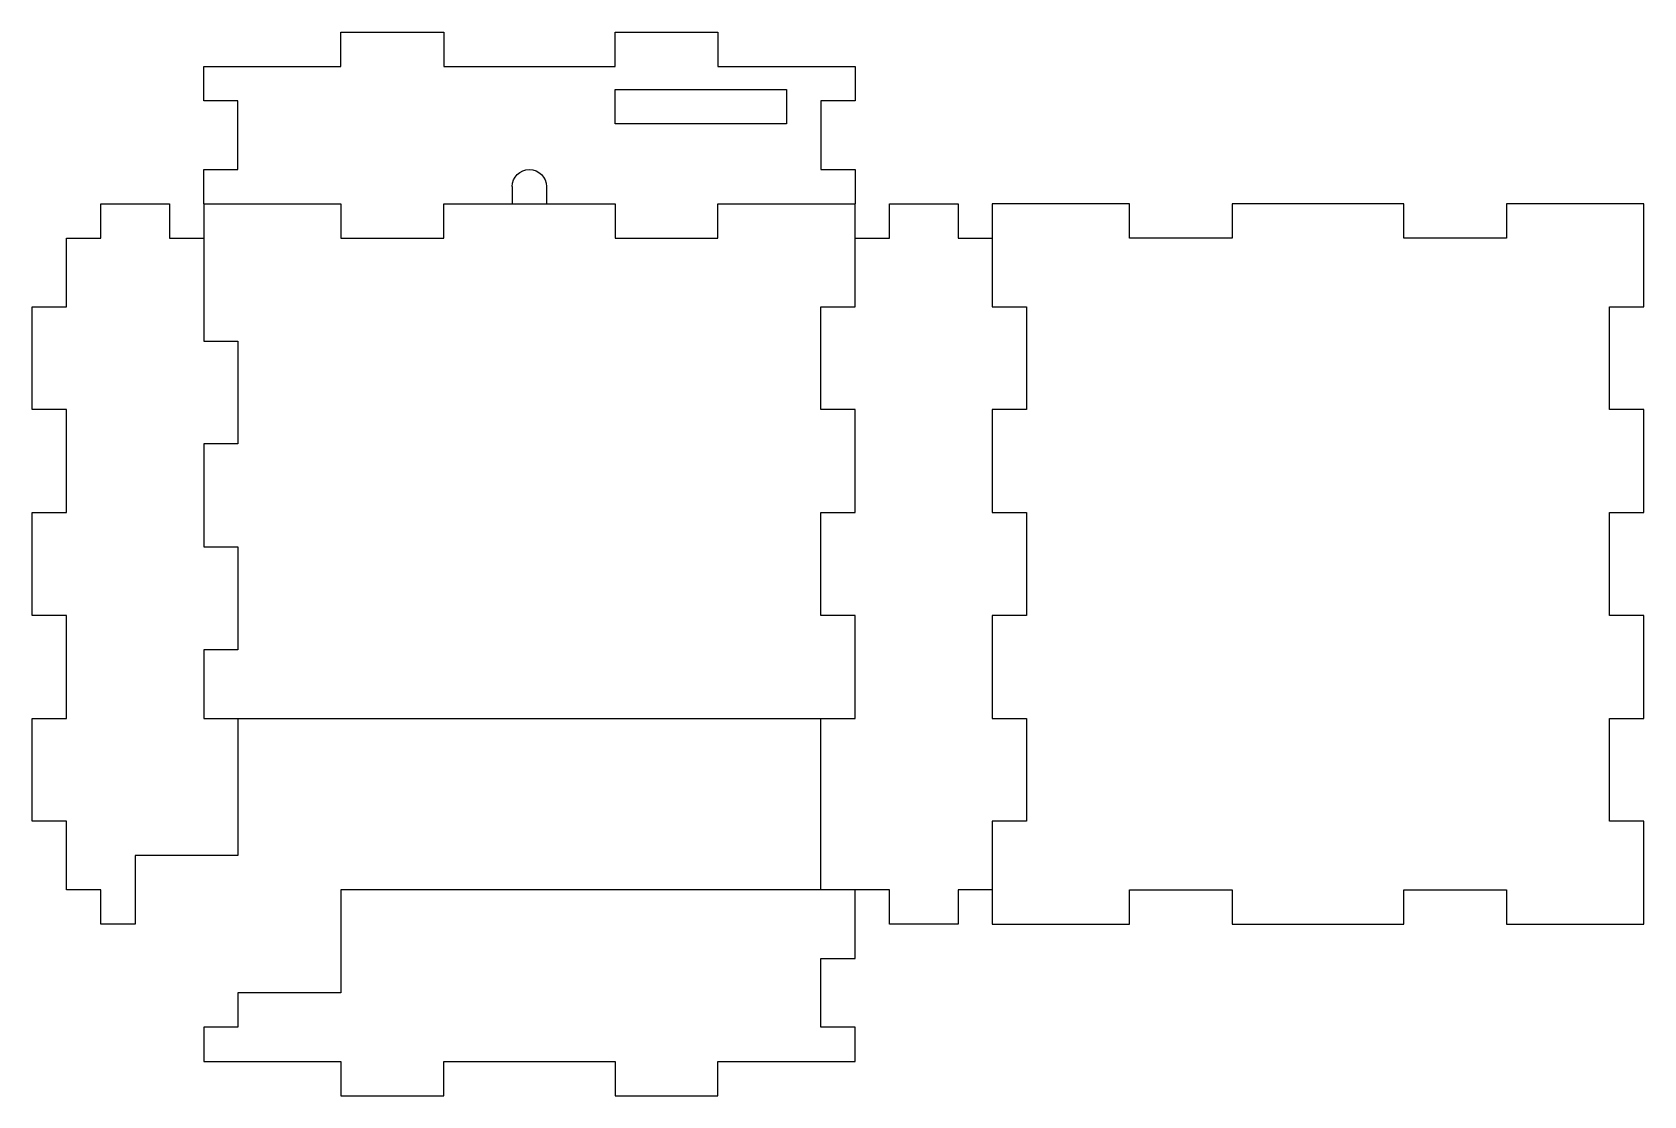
# Model space of a CAD drawing. Extents: x 43 to 442, y 43 to 306.
import ezdxf

# ---------------------------------------------------------------- set-up
doc = ezdxf.new("R2010")
doc.units = 0
doc.layers.add('Layer_1', color=7, linetype='CONTINUOUS')
doc.layers.add('outline', color=7, linetype='CONTINUOUS')

msp = doc.modelspace()

# ---------------------------------------------------------------- linework, layer by layer
at = {"layer": 'Layer_1', "color": 1}
msp.add_lwpolyline([(187.086608, 291.968524), (229.606292, 291.968524), (229.606292, 283.464587), (187.086608, 283.464587), (187.086608, 291.968524)], dxfattribs=at)
at = {"layer": 'Layer_1', "color": 7}
for points in [[(93.543304, 136.063012), (246.614176, 136.063012), (246.614176, 153.070884), (246.614176, 161.57482), (238.11024, 161.57482), (238.11024, 187.086636), (246.614176, 187.086636), (246.614176, 212.598444), (238.11024, 212.598444), (238.11024, 238.110252), (246.614176, 238.110252), (246.614176, 263.622068), (246.614176, 263.622068)], [(246.614176, 255.118132), (255.118112, 255.118132), (255.118112, 263.622068), (272.125984, 263.622068), (272.125984, 255.118132), (280.62992, 255.118132), (280.62992, 238.110252), (289.133856, 238.110252), (289.133856, 212.598444), (280.62992, 212.598444), (280.62992, 187.086636), (289.133856, 187.086636), (289.133856, 161.57482), (280.62992, 161.57482), (280.62992, 136.063012), (289.133856, 136.063012), (289.133856, 110.551196), (280.62992, 110.551196), (280.62992, 93.543324), (272.125984, 93.543324), (272.125984, 85.039388), (255.118112, 85.039388), (255.118112, 93.543324), (238.11024, 93.543324), (238.11024, 136.063012)], [(238.11024, 51.023636), (238.11024, 51.023636), (246.614176, 51.023636), (246.614176, 59.52758), (238.11024, 59.52758), (238.11024, 76.535452), (246.614176, 76.535452), (246.614176, 93.543324), (119.05512, 93.543324), (119.05512, 68.031516), (93.543304, 68.031516), (93.543304, 59.52758), (85.039368, 59.52758), (85.039368, 51.023636), (93.543304, 51.023636), (119.05512, 51.023636), (119.05512, 42.5197), (136.062992, 42.5197), (144.566928, 42.5197), (144.566928, 51.023636), (187.086616, 51.023636), (187.086616, 42.5197), (212.598424, 42.5197), (212.598424, 51.023644), (238.11024, 51.023636)]]:
    msp.add_lwpolyline(points, dxfattribs=at)
at = {"layer": 'outline', "color": 7}
for points in [[(85.039368, 263.622068), (85.039368, 272.126004), (93.543304, 272.126004), (93.543304, 289.133876), (85.039368, 289.133876), (85.039368, 297.637812), (119.05512, 297.637812), (119.05512, 306.141748), (144.566928, 306.141748), (144.566928, 297.637812), (187.086616, 297.637812), (187.086616, 306.141748), (212.598424, 306.141748), (212.598424, 297.637812), (246.614176, 297.637812), (246.614176, 289.133876), (238.11024, 289.133876), (238.11024, 272.126004), (246.614176, 272.126004), (246.614176, 263.622068)], [(161.5748, 267.874036), (161.5748, 263.622068), (161.5748, 263.622068)], [(170.078744, 267.874036), (170.078744, 263.622068)], [(85.039368, 263.622068), (85.039368, 229.606316), (93.543304, 229.606316), (93.543304, 204.094508), (85.039368, 204.094508), (85.039368, 178.582692), (93.543304, 178.582692), (93.543304, 153.070884), (85.039368, 153.070884), (85.039368, 136.063012), (93.543304, 136.063012), (93.543304, 136.063012), (93.543304, 102.04726), (85.039368, 102.04726), (68.031496, 102.04726), (68.031496, 102.04726), (68.031496, 85.039388), (59.527559, 85.039388), (59.527559, 93.543324), (51.023622, 93.543324), (51.023622, 110.551196), (42.519685, 110.551196), (42.519685, 136.063012), (51.023622, 136.063012), (51.023622, 161.57482), (42.519685, 161.57482), (42.519685, 187.086636), (51.023622, 187.086636), (51.023622, 212.598444), (42.519685, 212.598444), (42.519685, 238.110252), (51.023622, 238.110252), (51.023622, 255.118132), (59.527559, 255.118132), (59.527559, 263.622068), (76.535433, 263.622068), (76.535433, 255.118132), (85.039368, 255.118132)], [(85.039368, 263.622068), (119.05512, 263.622068), (119.05512, 255.118132), (144.566928, 255.118132), (144.566928, 263.622068), (187.086616, 263.622068), (187.086616, 255.118132), (212.598424, 255.118132), (212.598424, 263.622068), (246.614176, 263.622068)], [(280.62992, 93.543324), (280.62992, 85.039388), (314.645672, 85.039388), (314.645672, 93.543324), (340.15748, 93.543324), (340.15748, 85.039388), (382.677168, 85.039388), (382.677168, 93.543324), (408.188976, 93.543324), (408.188976, 85.039388), (442.204728, 85.039388), (442.204728, 110.551196), (433.700784, 110.551196), (433.700784, 136.063012), (442.204728, 136.063012), (442.204728, 161.57482), (433.700784, 161.57482), (433.700784, 187.086636), (442.204728, 187.086636), (442.204728, 212.598444), (433.700784, 212.598444), (433.700784, 238.110252), (442.204728, 238.110252), (442.204728, 263.622068), (408.188976, 263.622068), (408.188976, 255.118132), (382.677168, 255.118132), (382.677168, 263.622068), (340.15748, 263.622068), (340.15748, 255.118132), (314.645672, 255.118132), (314.645672, 263.622068), (280.62992, 263.622068), (280.62992, 255.118132)]]:
    msp.add_lwpolyline(points, dxfattribs=at)
at = {"layer": 'outline', "color": 1}
for points in [[(161.5748, 267.874044), (161.575818, 270.22162), (163.479191, 272.124167), (165.826768, 272.124167)], [(165.826768, 272.124167), (168.174345, 272.124167), (170.077718, 270.22162), (170.078736, 267.874044)]]:
    msp.add_open_spline(points, degree=3, dxfattribs=at)

doc.saveas('drawing.dxf')
